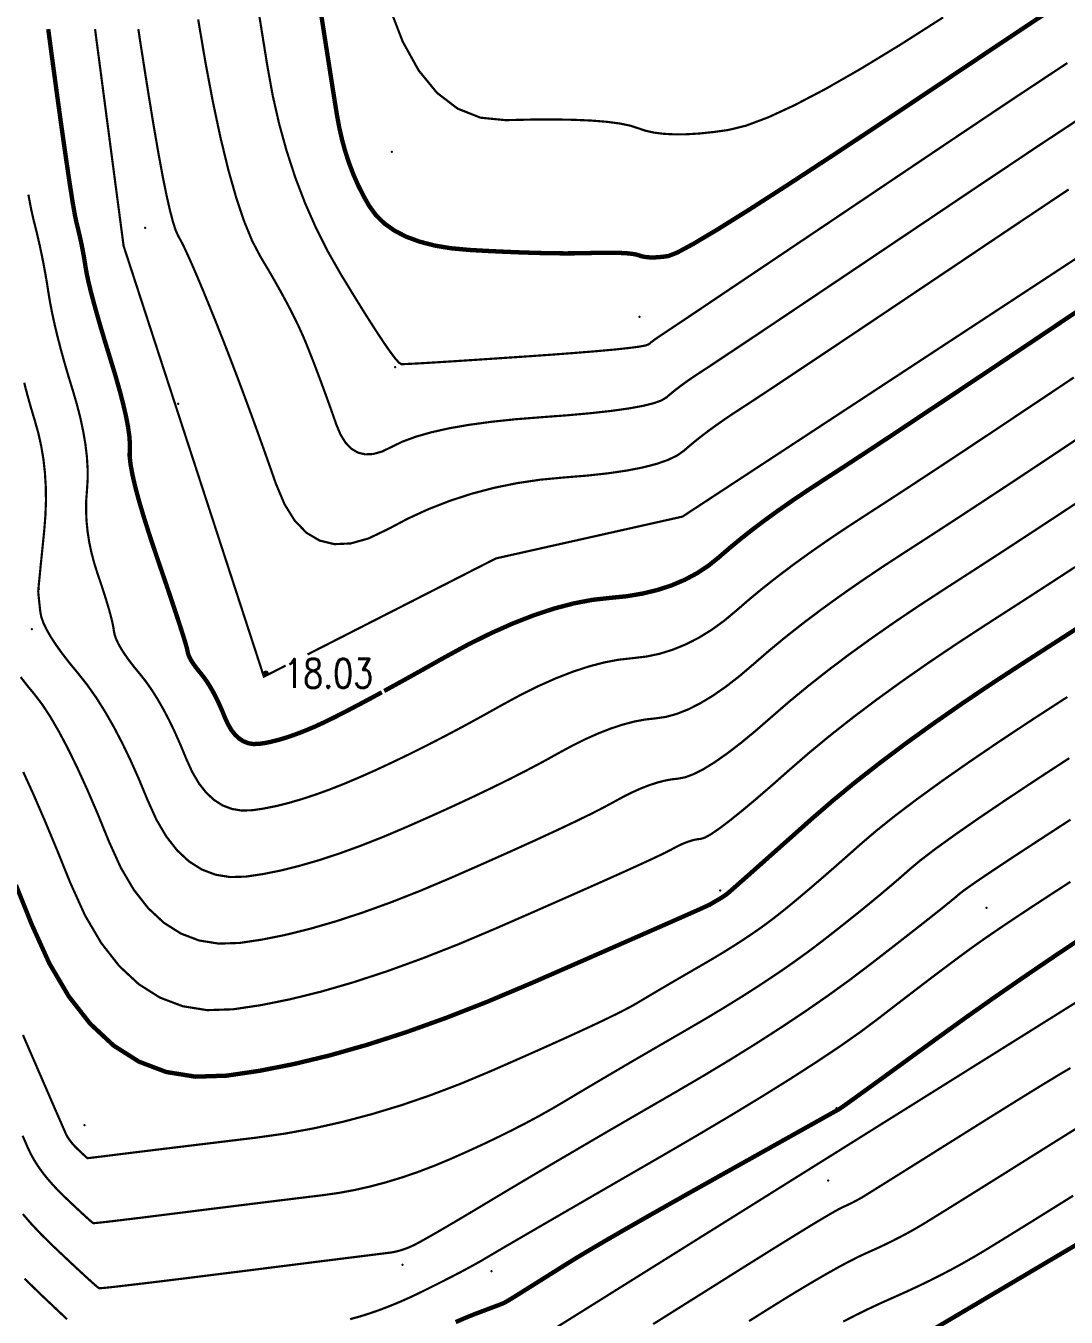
# Model space of a CAD drawing. Extents: x 953 to 1488, y 1110 to 1509.
# Drawn here: x 992.31 to 1028.05, y 1155.34 to 1199.71 of the extents above; entities that cross this region are included whole.
import ezdxf
from ezdxf.enums import TextEntityAlignment as Align

# ---------------------------------------------------------------- set-up
doc = ezdxf.new("R2010")
doc.units = 0
doc.header["$LTSCALE"] = 0.5
doc.header["$PDSIZE"] = 0.2
doc.layers.get('0').update_dxf_attribs({"linetype": 'CONTINUOUS'})
for name, color, linetype in [('DGX', 2, 'CONTINUOUS'), ('GCD', 1, 'CONTINUOUS'), ('ZDH', 1, 'CONTINUOUS')]:
    doc.layers.add(name, color=color, linetype=linetype)
doc.styles.add('HZ', font='rs.shx', dxfattribs={"width": 0.8, "bigfont": 'hztxt.shx'})

# ---------------------------------------------------------------- blocks, each defined once
blk = doc.blocks.new('GC200')
at = {"linetype": 'Continuous', "const_width": 0.2, "flags": 128}
blk.add_lwpolyline([(-0.1, 0, 1), (0.1, 0, 1)], format="xyb", close=True, dxfattribs=at)

msp = doc.modelspace()

# ---------------------------------------------------------------- linework, layer by layer
at = {"layer": 'DGX', "color": 3, "linetype": 'Continuous', "const_width": 0.15, "flags": 128}
for points, elevation in [([(1179.303, 1282.966), (1174.308, 1266.505), (1174.668, 1251.566), (1173.267, 1237.42), (1166.784, 1217.665), (1159.312, 1210.93), (1129.485, 1204.976), (1074.924, 1182.976), (1049.55, 1170.339), (1012.154, 1148.215), (998.728, 1143.09), (990.538, 1146.604), (984.707, 1151.62), (979.338, 1163.371), (975.102, 1177.82)], 10), ([(1027.931, 1200.527), (1026.067, 1199.289), (1023.966, 1197.881), (1021.875, 1196.48), (1020.039, 1195.262), (1018.458, 1194.227), (1017.134, 1193.376), (1016.065, 1192.708), (1015.251, 1192.223), (1014.693, 1191.921), (1014.391, 1191.803), (1014.222, 1191.78), (1014.066, 1191.764), (1013.922, 1191.755), (1013.79, 1191.754), (1013.671, 1191.76), (1013.564, 1191.774), (1013.469, 1191.794), (1013.386, 1191.823), (1013.292, 1191.852), (1013.161, 1191.875), (1012.995, 1191.894), (1012.794, 1191.906), (1012.556, 1191.914), (1012.283, 1191.916), (1011.974, 1191.913), (1011.63, 1191.904), (1011.249, 1191.896), (1010.831, 1191.894), (1010.377, 1191.898), (1009.886, 1191.909), (1009.359, 1191.925), (1008.795, 1191.948), (1008.194, 1191.976), (1007.556, 1192.011), (1006.929, 1192.068), (1006.357, 1192.163), (1005.842, 1192.296), (1005.383, 1192.466), (1004.98, 1192.674), (1004.634, 1192.92), (1004.343, 1193.204), (1004.109, 1193.526), (1003.911, 1193.874), (1003.73, 1194.234), (1003.566, 1194.608), (1003.419, 1194.994), (1003.288, 1195.394), (1003.175, 1195.807), (1003.078, 1196.233), (1002.998, 1196.672), (1002.916, 1197.182), (1002.816, 1197.818), (1002.697, 1198.581), (1002.558, 1199.471), (1002.401, 1200.488)], 20), ([(1004.543, 1176.811), (1004.504, 1176.79), (1003.912, 1176.471), (1003.389, 1176.195), (1002.934, 1175.962), (1002.548, 1175.773), (1002.231, 1175.628), (1001.953, 1175.51), (1001.687, 1175.406), (1001.432, 1175.313), (1001.188, 1175.233), (1000.956, 1175.166), (1000.734, 1175.111), (1000.524, 1175.069), (1000.325, 1175.04), (1000.137, 1175.033), (999.961, 1175.061), (999.797, 1175.124), (999.644, 1175.221), (999.504, 1175.352), (999.374, 1175.517), (999.257, 1175.716), (999.151, 1175.95), (999.051, 1176.194), (998.95, 1176.421), (998.848, 1176.633), (998.745, 1176.83), (998.641, 1177.01), (998.537, 1177.175), (998.431, 1177.325), (998.325, 1177.459), (998.225, 1177.581), (998.137, 1177.695), (998.061, 1177.801), (997.998, 1177.9), (997.948, 1177.99), (997.91, 1178.073), (997.884, 1178.148), (997.871, 1178.215), (997.848, 1178.321), (997.795, 1178.511), (997.71, 1178.786), (997.595, 1179.146), (997.449, 1179.591), (997.272, 1180.121), (997.063, 1180.735), (996.824, 1181.434), (996.587, 1182.141), (996.384, 1182.778), (996.214, 1183.346), (996.079, 1183.845), (995.979, 1184.274), (995.912, 1184.634), (995.88, 1184.925), (995.882, 1185.146), (995.888, 1185.358), (995.869, 1185.62), (995.825, 1185.932), (995.755, 1186.294), (995.66, 1186.706), (995.54, 1187.169), (995.395, 1187.681), (995.224, 1188.243), (995.051, 1188.807), (994.896, 1189.322), (994.761, 1189.79), (994.644, 1190.209), (994.547, 1190.579), (994.468, 1190.902), (994.409, 1191.177), (994.369, 1191.403), (994.337, 1191.604), (994.304, 1191.802), (994.268, 1191.996), (994.23, 1192.188), (994.19, 1192.377), (994.148, 1192.562), (994.104, 1192.745), (994.059, 1192.924), (994.001, 1193.197), (993.92, 1193.659), (993.818, 1194.31), (993.694, 1195.152), (993.547, 1196.182), (993.378, 1197.402), (993.188, 1198.812), (993.083, 1199.6)], 17.5), ([(1028.576, 1189.998), (1026.978, 1188.924), (1025.52, 1187.947), (1024.202, 1187.066), (1023.024, 1186.281), (1021.987, 1185.592), (1021.089, 1185), (1020.331, 1184.504), (1019.713, 1184.104), (1019.178, 1183.754), (1018.667, 1183.41), (1018.182, 1183.072), (1017.721, 1182.738), (1017.286, 1182.41), (1016.875, 1182.086), (1016.49, 1181.768), (1016.129, 1181.456), (1015.766, 1181.162), (1015.373, 1180.903), (1014.949, 1180.677), (1014.496, 1180.485), (1014.012, 1180.327), (1013.499, 1180.203), (1012.955, 1180.112), (1012.381, 1180.055), (1011.777, 1179.988), (1011.142, 1179.867), (1010.477, 1179.693), (1009.781, 1179.464), (1009.055, 1179.181), (1008.298, 1178.844), (1007.511, 1178.454), (1006.694, 1178.009), (1005.895, 1177.559), (1005.165, 1177.153), (1004.625, 1176.856)], 17.5), ([(991.973, 1170.19), (992.514, 1168.838), (993.118, 1167.503), (993.788, 1166.364), (994.526, 1165.42), (995.33, 1164.672), (996.2, 1164.12), (997.138, 1163.764), (998.142, 1163.604), (999.214, 1163.639), (1000.344, 1163.806), (1001.524, 1164.038), (1002.755, 1164.335), (1004.037, 1164.699), (1005.369, 1165.128), (1006.751, 1165.624), (1008.184, 1166.185), (1009.668, 1166.812), (1011.084, 1167.431), (1012.315, 1167.97), (1013.36, 1168.429), (1014.22, 1168.807), (1014.896, 1169.105), (1015.385, 1169.322), (1015.69, 1169.459), (1015.809, 1169.515), (1015.837, 1169.532), (1015.868, 1169.55), (1015.9, 1169.569), (1015.936, 1169.59), (1015.973, 1169.612), (1016.013, 1169.635), (1016.055, 1169.659), (1016.1, 1169.685), (1016.145, 1169.712), (1016.188, 1169.738), (1016.229, 1169.763), (1016.268, 1169.788), (1016.306, 1169.813), (1016.341, 1169.838), (1016.374, 1169.862), (1016.406, 1169.886), (1016.477, 1169.946), (1016.632, 1170.081), (1016.87, 1170.291), (1017.191, 1170.575), (1017.595, 1170.933), (1018.081, 1171.365), (1018.651, 1171.872), (1019.304, 1172.454), (1020.027, 1173.08), (1020.807, 1173.722), (1021.645, 1174.378), (1022.541, 1175.051), (1023.494, 1175.738), (1024.504, 1176.441), (1025.572, 1177.159), (1026.697, 1177.892), (1027.829, 1178.621), (1028.915, 1179.323)], 15), ([(1028.786, 1168.502), (1027.649, 1167.74), (1026.577, 1167.011), (1025.571, 1166.315), (1024.629, 1165.651), (1023.753, 1165.02), (1022.96, 1164.443), (1022.269, 1163.94), (1021.681, 1163.512), (1021.194, 1163.16), (1020.81, 1162.882), (1020.527, 1162.679), (1020.347, 1162.551), (1020.269, 1162.498), (1020.181, 1162.448), (1019.971, 1162.331), (1019.639, 1162.145), (1019.185, 1161.891), (1018.609, 1161.569), (1017.911, 1161.179), (1017.092, 1160.72), (1016.15, 1160.194), (1015.191, 1159.656), (1014.318, 1159.164), (1013.531, 1158.717), (1012.83, 1158.316), (1012.216, 1157.961), (1011.687, 1157.65), (1011.245, 1157.386), (1010.89, 1157.166), (1010.59, 1156.978), (1010.317, 1156.806), (1010.07, 1156.651), (1009.849, 1156.512), (1009.654, 1156.389), (1009.486, 1156.284), (1009.344, 1156.194), (1009.228, 1156.121), (1009.13, 1156.06), (1009.041, 1156.005), (1008.962, 1155.957), (1008.892, 1155.915), (1008.832, 1155.88), (1008.781, 1155.852), (1008.739, 1155.83), (1008.707, 1155.815), (1008.669, 1155.8), (1008.61, 1155.776), (1008.53, 1155.745), (1008.429, 1155.707), (1008.307, 1155.661), (1008.164, 1155.607), (1008, 1155.545), (1007.815, 1155.476), (1007.603, 1155.393), (1007.358, 1155.292), (1007.081, 1155.171)], 12.5)]:
    msp.add_lwpolyline(points, dxfattribs=dict(at, elevation=elevation))
at = {"layer": 'DGX', "linetype": 'Continuous', "const_width": 0.075, "flags": 128}
for points, elevation in [([(1006.173, 1262.6), (1017.747, 1272.329), (1031.623, 1278.323), (1058.063, 1275.135), (1068.371, 1272.68), (1076.951, 1262.439), (1095.592, 1248.1), (1092.349, 1235.453), (1087.995, 1226.038), (1083.075, 1220.756), (1063.737, 1210.084), (1055.226, 1203.74), (1036.535, 1197.056), (1014.874, 1182.849), (1008.465, 1181.412), (1001.99, 1178.111)], 18), ([(1114.363, 1206.512), (1073.715, 1189.397), (1053.031, 1179.055), (1044.621, 1176.307), (1009.726, 1154.478), (1001.882, 1151.282), (995.815, 1149.911), (993.786, 1151.09), (987.993, 1157.559), (982.916, 1169.098), (972.516, 1221.217), (972.52, 1234.047), (968.363, 1237.881), (968.605, 1239.401)], 12), ([(1028.094, 1198.435), (1026.095, 1197.11), (1023.85, 1195.606), (1021.626, 1194.11), (1019.69, 1192.808), (1018.042, 1191.7), (1016.682, 1190.787), (1015.611, 1190.067), (1014.828, 1189.541), (1014.332, 1189.21), (1014.126, 1189.073), (1014.064, 1189.032), (1014.006, 1188.993), (1013.95, 1188.954), (1013.897, 1188.916), (1013.847, 1188.878), (1013.8, 1188.841), (1013.756, 1188.805), (1013.715, 1188.769), (1013.614, 1188.731), (1013.391, 1188.689), (1013.046, 1188.644), (1012.579, 1188.593), (1011.99, 1188.539), (1011.28, 1188.481), (1010.447, 1188.418), (1009.492, 1188.351), (1008.536, 1188.287), (1007.701, 1188.231), (1006.986, 1188.185), (1006.391, 1188.148), (1005.916, 1188.119), (1005.561, 1188.1), (1005.327, 1188.09), (1005.213, 1188.088), (1005.133, 1188.139), (1005.001, 1188.286), (1004.818, 1188.529), (1004.584, 1188.869), (1004.298, 1189.304), (1003.96, 1189.835), (1003.571, 1190.461), (1003.131, 1191.184), (1002.683, 1191.97), (1002.274, 1192.786), (1001.902, 1193.631), (1001.569, 1194.506), (1001.274, 1195.411), (1001.016, 1196.345), (1000.797, 1197.309), (1000.616, 1198.303), (1000.455, 1199.305), (1000.297, 1200.295)], 19.5), ([(1028.987, 1196.834), (1027.117, 1195.599), (1025.032, 1194.204), (1022.964, 1192.814), (1021.147, 1191.593), (1019.582, 1190.542), (1018.268, 1189.66), (1017.205, 1188.948), (1016.393, 1188.406), (1015.832, 1188.033), (1015.522, 1187.83), (1015.343, 1187.713), (1015.171, 1187.597), (1015.008, 1187.484), (1014.853, 1187.371), (1014.707, 1187.261), (1014.569, 1187.153), (1014.439, 1187.046), (1014.318, 1186.941), (1014.149, 1186.839), (1013.875, 1186.742), (1013.497, 1186.65), (1013.015, 1186.563), (1012.427, 1186.481), (1011.736, 1186.404), (1010.94, 1186.332), (1010.039, 1186.265), (1009.125, 1186.193), (1008.287, 1186.104), (1007.526, 1186), (1006.842, 1185.88), (1006.234, 1185.743), (1005.704, 1185.591), (1005.249, 1185.423), (1004.872, 1185.239), (1004.546, 1185.083), (1004.245, 1184.999), (1003.97, 1184.988), (1003.721, 1185.048), (1003.497, 1185.181), (1003.299, 1185.386), (1003.127, 1185.663), (1002.98, 1186.012), (1002.847, 1186.392), (1002.716, 1186.761), (1002.586, 1187.119), (1002.458, 1187.466), (1002.332, 1187.803), (1002.208, 1188.129), (1002.085, 1188.445), (1001.964, 1188.749), (1001.835, 1189.058), (1001.685, 1189.388), (1001.515, 1189.739), (1001.325, 1190.109), (1001.115, 1190.5), (1000.885, 1190.912), (1000.635, 1191.344), (1000.365, 1191.796), (1000.087, 1192.328), (999.812, 1192.999), (999.541, 1193.808), (999.272, 1194.756), (999.008, 1195.842), (998.746, 1197.067), (998.488, 1198.431), (998.234, 1199.933)], 19), ([(1001.24, 1177.729), (1000.492, 1177.348), (995.672, 1192.15), (994.691, 1199.6)], 18), ([(1028.139, 1194.089), (1026.213, 1192.802), (1024.302, 1191.517), (1022.605, 1190.378), (1021.122, 1189.383), (1019.853, 1188.534), (1018.799, 1187.83), (1017.958, 1187.271), (1017.332, 1186.857), (1016.919, 1186.588), (1016.621, 1186.393), (1016.336, 1186.202), (1016.066, 1186.013), (1015.809, 1185.827), (1015.567, 1185.644), (1015.338, 1185.464), (1015.123, 1185.287), (1014.922, 1185.112), (1014.688, 1184.947), (1014.374, 1184.796), (1013.981, 1184.659), (1013.508, 1184.537), (1012.956, 1184.43), (1012.323, 1184.337), (1011.611, 1184.259), (1010.82, 1184.195), (1009.997, 1184.118), (1009.193, 1183.999), (1008.406, 1183.839), (1007.637, 1183.637), (1006.887, 1183.393), (1006.154, 1183.108), (1005.439, 1182.78), (1004.743, 1182.412), (1004.081, 1182.096), (1003.471, 1181.926), (1002.913, 1181.902), (1002.407, 1182.025), (1001.953, 1182.294), (1001.552, 1182.71), (1001.202, 1183.271), (1000.904, 1183.98), (1000.634, 1184.75), (1000.368, 1185.499), (1000.105, 1186.226), (999.845, 1186.931), (999.59, 1187.614), (999.337, 1188.276), (999.089, 1188.915), (998.844, 1189.533), (998.61, 1190.11), (998.398, 1190.629), (998.205, 1191.087), (998.033, 1191.487), (997.881, 1191.827), (997.75, 1192.109), (997.639, 1192.331), (997.548, 1192.493), (997.462, 1192.682), (997.366, 1192.983), (997.259, 1193.394), (997.141, 1193.918), (997.013, 1194.552), (996.875, 1195.298), (996.726, 1196.156), (996.566, 1197.125), (996.404, 1198.143), (996.247, 1199.145), (996.178, 1199.6)], 18.5), ([(1028.316, 1187.628), (1026.977, 1186.732), (1025.742, 1185.907), (1024.61, 1185.154), (1023.58, 1184.473), (1022.654, 1183.864), (1021.83, 1183.327), (1021.11, 1182.861), (1020.456, 1182.435), (1019.833, 1182.015), (1019.24, 1181.601), (1018.677, 1181.194), (1018.145, 1180.792), (1017.644, 1180.398), (1017.173, 1180.009), (1016.733, 1179.627), (1016.305, 1179.27), (1015.872, 1178.956), (1015.433, 1178.686), (1014.989, 1178.459), (1014.54, 1178.276), (1014.086, 1178.135), (1013.626, 1178.039), (1013.161, 1177.985), (1012.682, 1177.932), (1012.178, 1177.836), (1011.649, 1177.697), (1011.097, 1177.515), (1010.52, 1177.291), (1009.92, 1177.024), (1009.295, 1176.713), (1008.645, 1176.36), (1007.991, 1175.994), (1007.351, 1175.645), (1006.724, 1175.312), (1006.112, 1174.997), (1005.514, 1174.698), (1004.929, 1174.416), (1004.359, 1174.15), (1003.803, 1173.902), (1003.264, 1173.674), (1002.748, 1173.47), (1002.253, 1173.291), (1001.779, 1173.136), (1001.328, 1173.005), (1000.898, 1172.899), (1000.489, 1172.817), (1000.103, 1172.76), (999.738, 1172.747), (999.397, 1172.802), (999.078, 1172.923), (998.782, 1173.111), (998.508, 1173.365), (998.257, 1173.686), (998.029, 1174.074), (997.824, 1174.528), (997.629, 1175), (997.433, 1175.442), (997.235, 1175.854), (997.035, 1176.235), (996.834, 1176.586), (996.631, 1176.906), (996.426, 1177.197), (996.22, 1177.456), (996.025, 1177.693), (995.854, 1177.915), (995.708, 1178.122), (995.585, 1178.313), (995.487, 1178.489), (995.413, 1178.65), (995.363, 1178.795), (995.337, 1178.925), (995.317, 1179.063), (995.282, 1179.232), (995.233, 1179.432), (995.17, 1179.662), (995.093, 1179.922), (995.002, 1180.214), (994.897, 1180.536), (994.777, 1180.889), (994.661, 1181.256), (994.565, 1181.621), (994.489, 1181.983), (994.434, 1182.344), (994.398, 1182.702), (994.383, 1183.058), (994.388, 1183.412), (994.414, 1183.764), (994.437, 1184.124), (994.436, 1184.504), (994.411, 1184.904), (994.362, 1185.323), (994.288, 1185.762), (994.191, 1186.221), (994.069, 1186.699), (993.923, 1187.197), (993.771, 1187.693), (993.633, 1188.167), (993.509, 1188.619), (993.398, 1189.049), (993.301, 1189.456), (993.217, 1189.841), (993.147, 1190.203), (993.09, 1190.544), (993.039, 1190.87), (992.984, 1191.192), (992.926, 1191.508), (992.864, 1191.82), (992.799, 1192.127), (992.731, 1192.429), (992.66, 1192.726), (992.585, 1193.017), (992.501, 1193.385), (992.401, 1193.91), (992.4, 1193.913)], 17), ([(1028.435, 1185.516), (1027.282, 1184.748), (1026.195, 1184.028), (1025.174, 1183.355), (1024.219, 1182.729), (1023.33, 1182.15), (1022.507, 1181.619), (1021.734, 1181.115), (1020.998, 1180.619), (1020.298, 1180.13), (1019.633, 1179.649), (1019.005, 1179.175), (1018.413, 1178.709), (1017.857, 1178.25), (1017.336, 1177.799), (1016.844, 1177.378), (1016.371, 1177.01), (1015.917, 1176.695), (1015.483, 1176.433), (1015.069, 1176.224), (1014.674, 1176.068), (1014.298, 1175.965), (1013.942, 1175.915), (1013.587, 1175.876), (1013.213, 1175.805), (1012.822, 1175.702), (1012.413, 1175.567), (1011.986, 1175.401), (1011.541, 1175.203), (1011.078, 1174.973), (1010.597, 1174.712), (1010.087, 1174.429), (1009.536, 1174.137), (1008.944, 1173.835), (1008.312, 1173.523), (1007.639, 1173.201), (1006.925, 1172.869), (1006.17, 1172.527), (1005.375, 1172.176), (1004.576, 1171.837), (1003.808, 1171.535), (1003.073, 1171.268), (1002.37, 1171.038), (1001.699, 1170.844), (1001.061, 1170.686), (1000.455, 1170.565), (999.88, 1170.479), (999.339, 1170.462), (998.832, 1170.543), (998.358, 1170.723), (997.919, 1171.001), (997.512, 1171.379), (997.14, 1171.856), (996.801, 1172.431), (996.497, 1173.106), (996.207, 1173.807), (995.916, 1174.463), (995.622, 1175.074), (995.325, 1175.64), (995.026, 1176.161), (994.725, 1176.637), (994.421, 1177.068), (994.115, 1177.454), (993.825, 1177.805), (993.572, 1178.131), (993.355, 1178.433), (993.174, 1178.709), (993.029, 1178.962), (992.92, 1179.189), (992.848, 1179.392), (992.811, 1179.57), (992.794, 1179.726), (992.779, 1179.863), (992.767, 1179.982), (992.757, 1180.082), (992.749, 1180.162), (992.743, 1180.224), (992.74, 1180.268), (992.739, 1180.292), (992.743, 1180.338), (992.753, 1180.446), (992.769, 1180.616), (992.792, 1180.848), (992.821, 1181.142), (992.857, 1181.498), (992.899, 1181.916), (992.947, 1182.396), (992.987, 1182.901), (993.005, 1183.397), (992.998, 1183.882), (992.969, 1184.356), (992.917, 1184.82), (992.841, 1185.274), (992.743, 1185.717), (992.621, 1186.15), (992.492, 1186.58), (992.37, 1187.013), (992.257, 1187.449)], 16.5), ([(1028.822, 1183.59), (1027.781, 1182.901), (1026.768, 1182.236), (1025.785, 1181.593), (1024.83, 1180.974), (1023.904, 1180.377), (1023.013, 1179.796), (1022.163, 1179.223), (1021.356, 1178.66), (1020.589, 1178.105), (1019.865, 1177.558), (1019.182, 1177.02), (1018.54, 1176.491), (1017.94, 1175.971), (1017.383, 1175.486), (1016.87, 1175.064), (1016.401, 1174.704), (1015.977, 1174.407), (1015.597, 1174.173), (1015.261, 1174.001), (1014.97, 1173.892), (1014.722, 1173.845), (1014.491, 1173.819), (1014.249, 1173.773), (1013.995, 1173.706), (1013.729, 1173.619), (1013.451, 1173.511), (1013.162, 1173.382), (1012.861, 1173.233), (1012.549, 1173.063), (1012.183, 1172.864), (1011.721, 1172.629), (1011.164, 1172.357), (1010.512, 1172.049), (1009.764, 1171.704), (1008.92, 1171.322), (1007.982, 1170.904), (1006.947, 1170.449), (1005.887, 1170), (1004.869, 1169.599), (1003.893, 1169.246), (1002.961, 1168.941), (1002.071, 1168.683), (1001.224, 1168.474), (1000.42, 1168.313), (999.658, 1168.199), (998.94, 1168.176), (998.267, 1168.283), (997.639, 1168.522), (997.056, 1168.892), (996.517, 1169.393), (996.023, 1170.025), (995.574, 1170.789), (995.169, 1171.683), (994.795, 1172.603), (994.435, 1173.441), (994.091, 1174.197), (993.762, 1174.872), (993.448, 1175.465), (993.15, 1175.977), (992.866, 1176.408), (992.598, 1176.757), (992.352, 1177.055), (992.136, 1177.335)], 16), ([(992.225, 1174.074), (992.575, 1173.303), (992.961, 1172.411), (993.384, 1171.397), (993.842, 1170.261), (994.346, 1169.146), (994.906, 1168.194), (995.521, 1167.407), (996.193, 1166.782), (996.92, 1166.321), (997.703, 1166.024), (998.541, 1165.89), (999.436, 1165.919), (1000.385, 1166.061), (1001.387, 1166.262), (1002.443, 1166.522), (1003.552, 1166.843), (1004.714, 1167.223), (1005.929, 1167.664), (1007.198, 1168.163), (1008.519, 1168.723), (1009.793, 1169.281), (1010.916, 1169.776), (1011.889, 1170.207), (1012.712, 1170.575), (1013.384, 1170.88), (1013.906, 1171.121), (1014.278, 1171.299), (1014.5, 1171.414), (1014.644, 1171.493), (1014.783, 1171.562), (1014.917, 1171.621), (1015.045, 1171.671), (1015.167, 1171.711), (1015.285, 1171.742), (1015.396, 1171.763), (1015.503, 1171.775), (1015.641, 1171.818), (1015.849, 1171.933), (1016.125, 1172.121), (1016.471, 1172.381), (1016.885, 1172.713), (1017.369, 1173.117), (1017.922, 1173.594), (1018.543, 1174.142), (1019.223, 1174.732), (1019.95, 1175.332), (1020.724, 1175.941), (1021.545, 1176.56), (1022.414, 1177.189), (1023.329, 1177.828), (1024.291, 1178.476), (1025.3, 1179.135), (1026.329, 1179.797), (1027.35, 1180.458), (1028.362, 1181.117)], 15.5), ([(992.214, 1165.036), (992.45, 1164.492), (992.66, 1164.008), (992.844, 1163.582), (993.003, 1163.216), (993.136, 1162.909), (993.243, 1162.662), (993.325, 1162.473), (993.381, 1162.344), (993.424, 1162.247), (993.465, 1162.153), (993.504, 1162.064), (993.542, 1161.978), (993.577, 1161.896), (993.612, 1161.817), (993.644, 1161.743), (993.675, 1161.672), (993.707, 1161.603), (993.746, 1161.534), (993.791, 1161.463), (993.842, 1161.393), (993.898, 1161.321), (993.961, 1161.249), (994.029, 1161.177), (994.104, 1161.104), (994.177, 1161.035), (994.24, 1160.975), (994.295, 1160.924), (994.34, 1160.883), (994.376, 1160.85), (994.403, 1160.826), (994.421, 1160.811), (994.429, 1160.806), (994.448, 1160.806), (994.496, 1160.811), (994.574, 1160.82), (994.682, 1160.832), (994.819, 1160.849), (994.985, 1160.869), (995.182, 1160.894), (995.408, 1160.922), (995.694, 1160.958), (996.072, 1161.004), (996.54, 1161.062), (997.101, 1161.13), (997.752, 1161.209), (998.495, 1161.299), (999.329, 1161.4), (1000.255, 1161.512), (1001.23, 1161.65), (1002.214, 1161.83), (1003.206, 1162.053), (1004.207, 1162.318), (1005.216, 1162.624), (1006.234, 1162.973), (1007.26, 1163.364), (1008.294, 1163.797), (1009.281, 1164.231), (1010.165, 1164.624), (1010.946, 1164.976), (1011.623, 1165.288), (1012.197, 1165.558), (1012.667, 1165.788), (1013.035, 1165.977), (1013.299, 1166.125), (1013.521, 1166.258), (1013.762, 1166.401), (1014.022, 1166.555), (1014.301, 1166.719), (1014.599, 1166.894), (1014.917, 1167.078), (1015.253, 1167.274), (1015.609, 1167.479), (1015.966, 1167.689), (1016.308, 1167.895), (1016.634, 1168.098), (1016.945, 1168.299), (1017.241, 1168.496), (1017.521, 1168.69), (1017.785, 1168.882), (1018.035, 1169.07), (1018.292, 1169.273), (1018.582, 1169.508), (1018.904, 1169.776), (1019.258, 1170.075), (1019.644, 1170.407), (1020.063, 1170.771), (1020.514, 1171.167), (1020.997, 1171.596), (1021.544, 1172.064), (1022.189, 1172.579), (1022.93, 1173.14), (1023.769, 1173.749), (1024.705, 1174.404), (1025.737, 1175.106), (1026.867, 1175.855), (1028.094, 1176.65)], 14.5), ([(1028.163, 1174.55), (1026.971, 1173.771), (1025.916, 1173.07), (1024.997, 1172.447), (1024.215, 1171.902), (1023.57, 1171.436), (1023.061, 1171.048), (1022.689, 1170.738), (1022.376, 1170.462), (1022.045, 1170.177), (1021.694, 1169.881), (1021.325, 1169.576), (1020.938, 1169.26), (1020.532, 1168.935), (1020.107, 1168.6), (1019.664, 1168.254), (1019.197, 1167.901), (1018.701, 1167.543), (1018.176, 1167.178), (1017.622, 1166.809), (1017.039, 1166.433), (1016.427, 1166.052), (1015.787, 1165.665), (1015.117, 1165.273), (1014.451, 1164.888), (1013.82, 1164.522), (1013.225, 1164.176), (1012.666, 1163.849), (1012.143, 1163.541), (1011.656, 1163.253), (1011.204, 1162.985), (1010.788, 1162.735), (1010.379, 1162.496), (1009.949, 1162.254), (1009.498, 1162.012), (1009.025, 1161.769), (1008.531, 1161.524), (1008.016, 1161.278), (1007.479, 1161.031), (1006.921, 1160.783), (1006.354, 1160.546), (1005.793, 1160.332), (1005.235, 1160.141), (1004.683, 1159.973), (1004.135, 1159.828), (1003.592, 1159.706), (1003.053, 1159.607), (1002.519, 1159.532), (1001.976, 1159.466), (1001.41, 1159.397), (1000.821, 1159.325), (1000.21, 1159.249), (999.575, 1159.171), (998.918, 1159.089), (998.238, 1159.004), (997.535, 1158.916), (996.864, 1158.832), (996.282, 1158.759), (995.787, 1158.699), (995.38, 1158.65), (995.061, 1158.612), (994.829, 1158.587), (994.686, 1158.573), (994.63, 1158.571), (994.605, 1158.588), (994.552, 1158.631), (994.472, 1158.702), (994.365, 1158.799), (994.231, 1158.923), (994.069, 1159.074), (993.88, 1159.252), (993.664, 1159.456), (993.443, 1159.673), (993.24, 1159.888), (993.054, 1160.102), (992.886, 1160.313), (992.736, 1160.523), (992.603, 1160.732), (992.488, 1160.938), (992.39, 1161.143), (992.299, 1161.353), (992.203, 1161.574)], 14), ([(1028.204, 1172.436), (1027.127, 1171.735), (1026.225, 1171.145), (1025.5, 1170.664), (1024.951, 1170.293), (1024.579, 1170.032), (1024.382, 1169.88), (1024.239, 1169.757), (1024.026, 1169.582), (1023.744, 1169.355), (1023.393, 1169.076), (1022.972, 1168.745), (1022.482, 1168.362), (1021.922, 1167.926), (1021.293, 1167.439), (1020.608, 1166.921), (1019.881, 1166.395), (1019.111, 1165.861), (1018.299, 1165.319), (1017.444, 1164.768), (1016.547, 1164.209), (1015.607, 1163.642), (1014.625, 1163.067), (1013.648, 1162.502), (1012.723, 1161.966), (1011.851, 1161.458), (1011.032, 1160.978), (1010.264, 1160.527), (1009.549, 1160.105), (1008.887, 1159.711), (1008.277, 1159.346), (1007.724, 1159.014), (1007.231, 1158.721), (1006.799, 1158.466), (1006.427, 1158.25), (1006.116, 1158.072), (1005.866, 1157.932), (1005.676, 1157.831), (1005.547, 1157.769), (1005.449, 1157.728), (1005.352, 1157.691), (1005.255, 1157.658), (1005.159, 1157.628), (1005.064, 1157.603), (1004.97, 1157.582), (1004.876, 1157.565), (1004.783, 1157.552), (1004.623, 1157.532), (1004.325, 1157.495), (1003.89, 1157.441), (1003.319, 1157.369), (1002.61, 1157.28), (1001.764, 1157.174), (1000.781, 1157.05), (999.662, 1156.909), (998.547, 1156.77), (997.578, 1156.649), (996.755, 1156.548), (996.078, 1156.467), (995.547, 1156.405), (995.162, 1156.362), (994.924, 1156.339), (994.831, 1156.336), (994.789, 1156.364), (994.702, 1156.437), (994.569, 1156.554), (994.391, 1156.716), (994.167, 1156.922), (993.898, 1157.173), (993.584, 1157.469), (993.225, 1157.808), (992.857, 1158.169), (992.519, 1158.527), (992.21, 1158.882)], 13.5), ([(1028.2, 1170.3), (1027.528, 1169.864), (1026.917, 1169.465), (1026.368, 1169.102), (1025.879, 1168.775), (1025.452, 1168.484), (1025.086, 1168.23), (1024.781, 1168.012), (1024.491, 1167.799), (1024.168, 1167.559), (1023.813, 1167.293), (1023.426, 1167.001), (1023.006, 1166.681), (1022.554, 1166.335), (1022.07, 1165.963), (1021.554, 1165.564), (1020.972, 1165.13), (1020.291, 1164.652), (1019.511, 1164.13), (1018.633, 1163.564), (1017.656, 1162.954), (1016.581, 1162.3), (1015.406, 1161.603), (1014.133, 1160.861), (1012.883, 1160.139), (1011.776, 1159.499), (1010.813, 1158.942), (1009.994, 1158.467), (1009.319, 1158.075), (1008.787, 1157.765), (1008.399, 1157.537), (1008.155, 1157.393), (1007.97, 1157.284), (1007.759, 1157.164), (1007.522, 1157.035), (1007.259, 1156.894), (1006.97, 1156.744), (1006.655, 1156.582), (1006.315, 1156.411), (1005.948, 1156.228), (1005.572, 1156.048), (1005.202, 1155.882), (1004.839, 1155.731), (1004.483, 1155.594), (1004.133, 1155.472), (1003.79, 1155.364), (1003.453, 1155.271)], 13), ([(1013.867, 1155.102), (1014.501, 1155.501), (1015.187, 1155.932), (1015.925, 1156.396), (1016.716, 1156.894), (1017.488, 1157.378), (1018.17, 1157.803), (1018.763, 1158.17), (1019.266, 1158.478), (1019.68, 1158.727), (1020.004, 1158.918), (1020.238, 1159.049), (1020.382, 1159.122), (1020.481, 1159.166), (1020.576, 1159.211), (1020.67, 1159.256), (1020.761, 1159.302), (1020.849, 1159.348), (1020.935, 1159.395), (1021.019, 1159.443), (1021.1, 1159.491), (1021.221, 1159.566), (1021.425, 1159.693), (1021.713, 1159.873), (1022.084, 1160.105), (1022.538, 1160.389), (1023.076, 1160.726), (1023.696, 1161.116), (1024.4, 1161.557), (1025.111, 1162.003), (1025.756, 1162.406), (1026.332, 1162.764), (1026.841, 1163.079), (1027.283, 1163.351), (1027.658, 1163.578), (1027.964, 1163.762), (1028.204, 1163.902)], 11.5), ([(1028.82, 1162.084), (1028.008, 1161.577), (1027.208, 1161.076), (1026.45, 1160.6), (1025.765, 1160.17), (1025.151, 1159.787), (1024.611, 1159.449), (1024.142, 1159.157), (1023.746, 1158.911), (1023.423, 1158.711), (1023.172, 1158.557), (1022.953, 1158.427), (1022.728, 1158.298), (1022.497, 1158.172), (1022.258, 1158.047), (1022.014, 1157.923), (1021.762, 1157.802), (1021.504, 1157.682), (1021.239, 1157.564), (1020.949, 1157.43), (1020.619, 1157.264), (1020.246, 1157.065), (1019.832, 1156.833), (1019.376, 1156.569), (1018.879, 1156.273), (1018.339, 1155.943), (1017.759, 1155.581), (1017.16, 1155.205)], 11), ([(1028.297, 1159.515), (1027.787, 1159.196), (1027.302, 1158.894), (1026.841, 1158.607), (1026.405, 1158.337), (1025.993, 1158.083), (1025.606, 1157.845), (1025.244, 1157.623), (1024.888, 1157.411), (1024.522, 1157.202), (1024.144, 1156.995), (1023.756, 1156.792), (1023.357, 1156.591), (1022.947, 1156.393), (1022.527, 1156.198), (1022.095, 1156.005), (1021.661, 1155.811), (1021.233, 1155.61), (1020.812, 1155.403), (1020.397, 1155.189)], 10.5), ([(993.727, 1155.272), (993.288, 1155.685), (992.785, 1156.161), (992.271, 1156.665)], 13)]:
    msp.add_lwpolyline(points, dxfattribs=dict(at, elevation=elevation))
msp.add_lwpolyline([(1023.828, 1200.002), (1022.329, 1199.046), (1020.977, 1198.224), (1019.774, 1197.536), (1018.719, 1196.984), (1017.812, 1196.565), (1017.053, 1196.281), (1016.442, 1196.132), (1015.924, 1196.061), (1015.444, 1196.012), (1015.001, 1195.986), (1014.596, 1195.983), (1014.229, 1196.002), (1013.899, 1196.043), (1013.607, 1196.107), (1013.353, 1196.193), (1013.076, 1196.283), (1012.715, 1196.357), (1012.271, 1196.415), (1011.743, 1196.457), (1011.132, 1196.484), (1010.437, 1196.496), (1009.658, 1196.491), (1008.796, 1196.471), (1007.932, 1196.556), (1007.146, 1196.869), (1006.439, 1197.41), (1005.81, 1198.178), (1005.26, 1199.173), (1004.789, 1200.396)], dxfattribs=at)
at = {"layer": 'ZDH', "linetype": 'Continuous'}
for p in [(1004.884, 1195.381, 20.396), (996.41, 1192.775, 18.298), (1013.402, 1189.716, 19.759), (1004.998, 1187.987, 19.486), (997.552, 1186.72, 18.069), (992.759, 1180.351, 16.507), (992.514, 1178.977, 16.426), (1000.561, 1177.461, 18.031), (1016.171, 1170.003, 15.072), (1025.323, 1169.403, 13.222), (1020.17, 1162.517, 12.524), (994.327, 1161.941, 14.754), (1019.877, 1160.042, 11.795), (1005.259, 1157.136, 13.395), (1008.31, 1156.918, 12.849)]:
    msp.add_point(p, dxfattribs=at)

# ---------------------------------------------------------------- block references
at = {"layer": 'GCD', "linetype": 'Continuous'}
ref = msp.add_blockref('GC200', (1000.561, 1177.461, 18.031), dxfattribs=dict(at, xscale=0.5, yscale=0.5, zscale=0.5))
ref.add_attrib('height', '18.03', dxfattribs={"linetype": 'Continuous', "height": 1, "style": 'HZ', "width": 0.8}).set_placement((1001.161, 1177.461, 18.031), align=Align.MIDDLE_LEFT)

doc.saveas('drawing.dxf')
